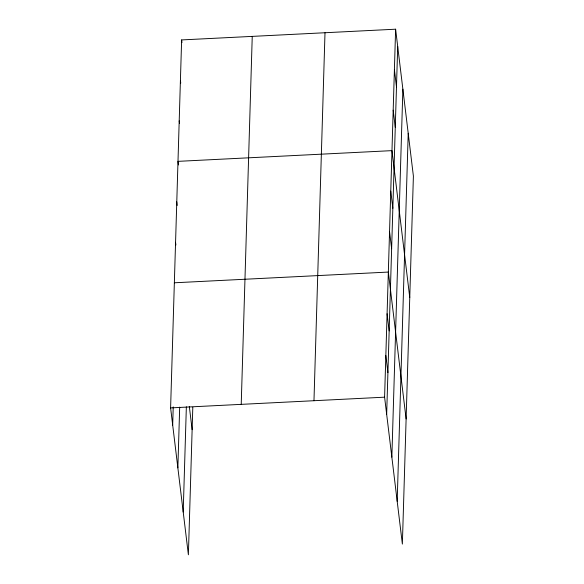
<?xml version="1.0" encoding="UTF-8"?>
<svg xmlns="http://www.w3.org/2000/svg" width="584" height="584" viewBox="0 0 584 584"><rect width="100%" height="100%" fill="white"/><g stroke="black" fill="none" stroke-linecap="round" stroke-linejoin="round"><path stroke-width="0.88" d="M192.808 407.201L188.384 554.8L170.608 407.895L181.631 39.924L395.616 29.2L413.392 176.105L402.369 544.076L384.593 397.178L395.616 29.2M172.681 425.05L173.222 406.917M177.864 467.872L179.682 407.128M183.201 511.986L186.354 406.814M241.221 404.362L252.244 36.383M313.973 400.712L325.003 32.74M386.666 414.326L397.697 46.355M391.849 457.148L402.872 89.169M397.186 501.262L408.216 133.283M174.353 282.787L388.338 272.064L406.121 418.969M170.608 407.895L384.593 397.178M394.404 69.678L396.478 86.834M393.193 110.157L395.266 127.305M409.756 297.533L391.981 150.635L177.996 161.352L178.427 164.965M390.769 191.107L392.842 208.262M389.557 231.585L391.63 248.74M387.09 313.769L389.17 330.924M385.841 355.474L387.915 372.621M181.631 39.924L181.96 42.632M180.419 80.402L180.748 83.11M179.208 120.881L179.536 123.589M176.777 201.83L177.215 205.444M175.565 242.309L175.893 245.017M189.326 406.493L192.129 429.685"/></g></svg>
